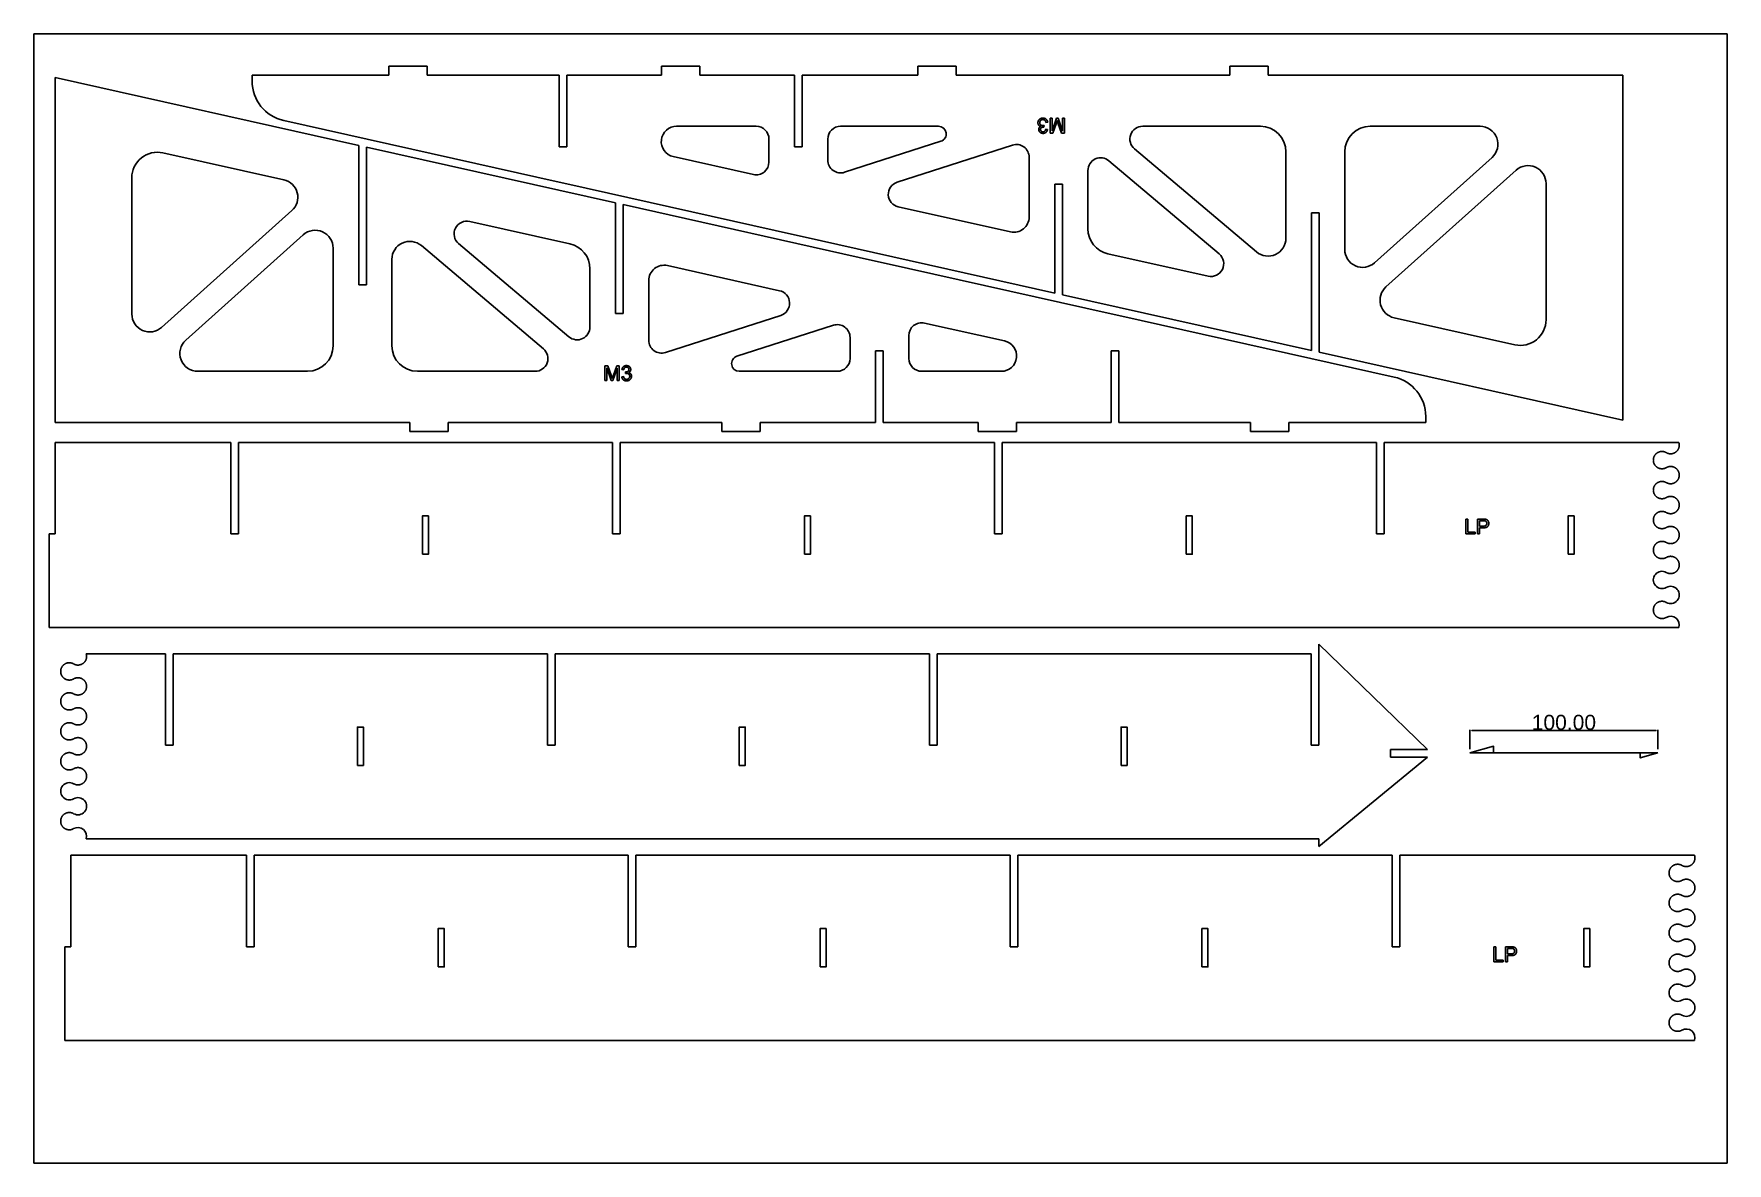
# Model space of a CAD drawing. Header units: millimetres. Extents: x -1485 to 1304, y -887 to 371.
# Drawn here: x -531 to 369, y -229 to 371 of the extents above; entities that cross this region are included whole.
import ezdxf

# ---------------------------------------------------------------- set-up
doc = ezdxf.new("R2010")
doc.units = ezdxf.units.MM
doc.header["$MEASUREMENT"] = 0
doc.layers.add('Predeterminada', color=18, linetype='Continuous', true_color=0x000000)
doc.layers.add('Predeterminado', color=18, linetype='Continuous', true_color=0x000000)
doc.styles.add('Arial', font='')
doc.styles.get('Arial').set_extended_font_data('Arial')
doc.dimstyles.new('Predeterminado', dxfattribs={"dimtxt": 8, "dimasz": 1, "dimexe": 0.5, "dimexo": 0.5, "dimgap": 0.25, "dimtad": 1, "dimtoh": 1, "dimzin": 1, "dimdsep": 46, "dimtxsty": 'Arial', "dimcen": 0.5, "dimazin": 0, "dimtfac": 1, "dimtdec": 4, "dimtix": 1, "dimtmove": 1, "dimatfit": 3, "dimfxl": 1, "dimtolj": 1, "dimtzin": 1, "dimarcsym": 0})

# ---------------------------------------------------------------- blocks, each defined once
blk = doc.blocks.new('*D2')
at = {"layer": 'Defpoints', "color": 0}
for p in [(332.24, 1.09), (232.24, -9.22), (332.24, -9.22)]:
    blk.add_point(p, dxfattribs=at)
at = {"layer": 'Predeterminada', "color": 0, "lineweight": -2}
for p, q in [((232.24, -8.72), (232.24, 1.59)), ((233.24, 1.09), (331.24, 1.09)), ((332.24, -8.72), (332.24, 1.59))]:
    blk.add_line(p, q, dxfattribs=at)
at = {"layer": 'Predeterminada', "color": 0}
for points in [[(233.24, 1.26), (233.24, 0.92), (232.24, 1.09)], [(331.24, 0.92), (331.24, 1.26), (332.24, 1.09)]]:
    blk.add_solid(points, dxfattribs=at)
at = {"layer": 'Predeterminada', "color": 0, "insert": (282.24, 5.42), "char_height": 8, "attachment_point": 5, "style": 'Arial'}
blk.add_mtext('\\A1;100.00', dxfattribs=at)

msp = doc.modelspace()

# ---------------------------------------------------------------- linework, layer by layer
at = {"layer": 'Predeterminada'}
for p, q in [((-342.257, 349.379), (-342.257, 354.136)), ((-342.257, 354.136), (-321.87, 354.136)), ((-321.87, 354.136), (-321.87, 349.379)), ((-197.421, 349.379), (-197.421, 354.136)), ((-197.421, 354.136), (-177.033, 354.136)), ((-177.033, 354.136), (-177.033, 349.379)), ((-61.188, 349.379), (-61.188, 354.136)), ((-61.188, 354.136), (-40.8, 354.136)), ((-40.8, 354.136), (-40.8, 349.379)), ((104.642, 349.379), (104.642, 354.136)), ((104.642, 354.136), (125.029, 354.136)), ((125.029, 354.136), (125.029, 349.379)), ((-519.708, 164.817), (-519.708, 348.144)), ((-519.708, 348.144), (-358.357, 312.056)), ((-414.989, 346.188), (-414.989, 349.379)), ((-414.989, 349.379), (-342.257, 349.379)), ((-321.87, 349.379), (-251.852, 349.379)), ((-251.852, 349.379), (-251.852, 311.322)), ((-247.775, 311.322), (-247.775, 349.379)), ((-247.775, 349.379), (-197.421, 349.379)), ((-177.033, 349.379), (-126.676, 349.379)), ((-126.676, 349.379), (-126.676, 311.322)), ((-122.599, 311.322), (-122.599, 349.379)), ((-122.599, 349.379), (-61.188, 349.379)), ((-40.8, 349.379), (104.642, 349.379)), ((125.029, 349.379), (313.523, 349.379)), ((313.523, 349.379), (313.523, 166.052)), ((-251.852, 292.504), (-398.206, 325.238)), ((7.882, 324.34), (6.918, 324.195)), ((9.183, 318.46), (9.183, 326.412)), ((9.183, 326.412), (10.243, 326.412)), ((10.243, 326.412), (10.243, 319.762)), ((10.243, 319.762), (12.59, 326.412)), ((12.59, 326.412), (13.492, 326.412)), ((15.229, 318.46), (13.346, 324.079)), ((13.492, 326.412), (15.785, 319.665)), ((15.785, 319.665), (15.785, 326.412)), ((15.785, 326.412), (16.845, 326.412)), ((16.845, 326.412), (16.845, 318.46)), ((5.944, 322.653), (5.833, 321.786)), ((6.821, 320.629), (7.785, 320.485)), ((10.562, 318.46), (9.183, 318.46)), ((12.529, 323.981), (10.562, 318.46)), ((16.845, 318.46), (15.229, 318.46)), ((-358.357, 312.056), (-358.357, 237.94)), ((-354.279, 237.94), (-354.279, 311.144)), ((-354.279, 311.144), (-221.849, 281.524)), ((-251.852, 311.322), (-247.775, 311.322)), ((-126.676, 311.322), (-122.599, 311.322)), ((-247.775, 291.592), (-251.852, 292.504)), ((-126.676, 264.507), (-247.775, 291.592)), ((15.664, 291.478), (11.586, 291.478)), ((11.586, 291.478), (11.586, 233.583)), ((15.664, 232.672), (15.664, 291.478)), ((-221.849, 281.524), (-221.849, 222.718)), ((-217.772, 222.718), (-217.772, 280.612)), ((-217.772, 280.612), (-83.587, 250.601)), ((152.171, 276.256), (148.094, 276.256)), ((148.094, 276.256), (148.094, 203.052)), ((152.171, 202.14), (152.171, 276.256)), ((-122.599, 263.595), (-126.676, 264.507)), ((11.586, 233.583), (-122.599, 263.595)), ((-83.587, 250.601), (-79.509, 249.689)), ((-79.509, 249.689), (41.589, 222.604)), ((-358.357, 237.94), (-354.279, 237.94)), ((148.094, 203.052), (15.664, 232.672)), ((-221.849, 222.718), (-217.772, 222.718)), ((41.589, 222.604), (45.667, 221.692)), ((45.667, 221.692), (192.021, 188.958)), ((-79.509, 202.874), (-83.587, 202.874)), ((-83.587, 202.874), (-83.587, 164.817)), ((-79.509, 164.817), (-79.509, 202.874)), ((45.667, 202.874), (41.589, 202.874)), ((41.589, 202.874), (41.589, 164.817)), ((45.667, 164.817), (45.667, 202.874)), ((313.523, 166.052), (152.171, 202.14)), ((-227.484, 187.042), (-227.484, 194.994)), ((-227.484, 194.994), (-225.868, 194.994)), ((-224.131, 187.042), (-226.423, 193.789)), ((-226.423, 193.789), (-226.423, 187.042)), ((-225.868, 194.994), (-223.984, 189.376)), ((-220.881, 193.693), (-223.228, 187.042)), ((-223.167, 189.474), (-221.201, 194.994)), ((-221.201, 194.994), (-219.821, 194.994)), ((-220.881, 187.042), (-220.881, 193.693)), ((-219.821, 194.994), (-219.821, 187.042)), ((-218.52, 189.115), (-217.556, 189.259)), ((-217.46, 192.825), (-218.423, 192.97)), ((-216.582, 190.801), (-216.471, 191.669)), ((-226.423, 187.042), (-227.484, 187.042)), ((-223.228, 187.042), (-224.131, 187.042)), ((-219.821, 187.042), (-220.881, 187.042)), ((-331.215, 164.817), (-519.708, 164.817)), ((-331.215, 160.06), (-331.215, 164.817)), ((-165.385, 164.817), (-310.827, 164.817)), ((-310.827, 164.817), (-310.827, 160.06)), ((-165.385, 160.06), (-165.385, 164.817)), ((-83.587, 164.817), (-144.998, 164.817)), ((-144.998, 164.817), (-144.998, 160.06)), ((-29.152, 164.817), (-79.509, 164.817)), ((-29.152, 160.06), (-29.152, 164.817)), ((41.589, 164.817), (-8.765, 164.817)), ((-8.765, 164.817), (-8.765, 160.06)), ((115.684, 164.817), (45.667, 164.817)), ((115.684, 160.06), (115.684, 164.817)), ((208.803, 164.817), (136.071, 164.817)), ((136.071, 164.817), (136.071, 160.06)), ((208.803, 168.008), (208.803, 164.817)), ((-310.827, 160.06), (-331.215, 160.06)), ((-144.998, 160.06), (-165.385, 160.06)), ((-8.765, 160.06), (-29.152, 160.06)), ((136.071, 160.06), (115.684, 160.06)), ((230.12, 105.556), (230.12, 113.508)), ((230.12, 113.508), (231.18, 113.508)), ((231.18, 113.508), (231.18, 106.471)), ((236.385, 105.556), (236.385, 113.508)), ((236.385, 113.508), (239.314, 113.508)), ((239.414, 112.592), (237.445, 112.592)), ((237.445, 112.592), (237.445, 109.749)), ((237.445, 109.749), (239.435, 109.749)), ((239.424, 108.833), (237.445, 108.833)), ((237.445, 108.833), (237.445, 105.556)), ((235.132, 105.556), (230.12, 105.556)), ((231.18, 106.471), (235.132, 106.471)), ((235.132, 106.471), (235.132, 105.556)), ((237.445, 105.556), (236.385, 105.556)), ((152.025, 42.941), (152.025, 47.018)), ((152.025, 47.018), (209.817, -9.007)), ((-503.188, 41.935), (-460.985, 41.935)), ((-460.985, 41.935), (-460.985, -6.696)), ((-456.907, -6.696), (-456.907, 41.935)), ((-456.907, 41.935), (-359.496, 41.935)), ((-359.496, 41.935), (-355.418, 41.935)), ((-355.418, 41.935), (-258.007, 41.935)), ((-258.007, 41.935), (-258.007, -6.696)), ((-253.93, -6.696), (-253.93, 41.935)), ((-253.93, 41.935), (-156.518, 41.935)), ((-156.518, 41.935), (-152.441, 41.935)), ((-152.441, 41.935), (-55.03, 41.935)), ((-55.03, 41.935), (-55.03, -6.696)), ((-50.952, -6.696), (-50.952, 41.935)), ((-50.952, 41.935), (46.459, 41.935)), ((46.459, 41.935), (50.537, 41.935)), ((50.537, 41.935), (147.948, 41.935)), ((147.948, 41.935), (147.948, -6.696)), ((152.025, -6.696), (152.025, 42.941)), ((-509.851, 28.569), (-509.851, 28.569)), ((-460.985, -6.696), (-458.946, -6.696)), ((-458.946, -6.696), (-456.907, -6.696)), ((-258.007, -6.696), (-255.968, -6.696)), ((-255.968, -6.696), (-253.93, -6.696)), ((-55.03, -6.696), (-52.991, -6.696)), ((-52.991, -6.696), (-50.952, -6.696)), ((147.948, -6.696), (152.025, -6.696)), ((209.817, -13.084), (152.025, -60.492)), ((209.817, -9.007), (190.082, -9.007)), ((190.082, -9.007), (190.082, -13.084)), ((190.082, -13.084), (209.817, -13.084)), ((232.242, -10.723), (332.242, -10.723)), ((-458.946, -56.414), (-503.188, -56.414)), ((-255.968, -56.414), (-458.946, -56.414)), ((-52.991, -56.414), (-255.968, -56.414)), ((152.025, -56.414), (-52.991, -56.414)), ((152.025, -60.492), (152.025, -56.414)), ((244.937, -121.717), (244.937, -113.765)), ((244.937, -113.765), (245.997, -113.765)), ((245.997, -113.765), (245.997, -120.801)), ((251.202, -121.717), (251.202, -113.765)), ((251.202, -113.765), (254.131, -113.765)), ((254.231, -114.68), (252.262, -114.68)), ((252.262, -114.68), (252.262, -117.524)), ((249.949, -121.717), (244.937, -121.717)), ((245.997, -120.801), (249.949, -120.801)), ((249.949, -120.801), (249.949, -121.717)), ((252.262, -121.717), (251.202, -121.717)), ((252.262, -117.524), (254.252, -117.524)), ((254.241, -118.439), (252.262, -118.439)), ((252.262, -118.439), (252.262, -121.717))]:
    msp.add_line(p, q, dxfattribs=at)
for points in [[(-530.995, -228.716), (369.005, -228.716), (369.005, 371.284), (-530.995, 371.284), (-530.995, -228.716)], [(-324.447, 94.816), (-321.247, 94.816), (-321.247, 115.206), (-324.447, 115.206), (-324.447, 94.816)], [(-121.47, 94.816), (-118.27, 94.816), (-118.27, 115.206), (-121.47, 115.206), (-121.47, 94.816)], [(81.508, 94.816), (84.708, 94.816), (84.708, 115.206), (81.508, 115.206), (81.508, 94.816)], [(284.485, 94.816), (287.685, 94.816), (287.685, 115.206), (284.485, 115.206), (284.485, 94.816)], [(-359.057, -17.436), (-355.857, -17.436), (-355.857, 2.954), (-359.057, 2.954), (-359.057, -17.436)], [(-156.08, -17.436), (-152.88, -17.436), (-152.88, 2.954), (-156.08, 2.954), (-156.08, -17.436)], [(46.898, -17.436), (50.098, -17.436), (50.098, 2.954), (46.898, 2.954), (46.898, -17.436)], [(244.912, -10.723), (244.912, -7.181), (232.242, -10.723)], [(332.242, -10.723), (322.856, -13.43), (322.856, -10.723)], [(-316.109, -124.505), (-312.909, -124.505), (-312.909, -104.115), (-316.109, -104.115), (-316.109, -124.505)], [(-113.132, -124.505), (-109.932, -124.505), (-109.932, -104.115), (-113.132, -104.115), (-113.132, -124.505)], [(89.846, -124.505), (93.046, -124.505), (93.046, -104.115), (89.846, -104.115), (89.846, -124.505)], [(292.823, -124.505), (296.023, -124.505), (296.023, -104.115), (292.823, -104.115), (292.823, -124.505)]]:
    msp.add_lwpolyline(points, dxfattribs=at)
for centre, radius, start, end in [((-393.521, 346.188), 21.468, 179.999819, 257.39272), ((187.335, 168.008), 21.468, 359.999819, 77.39272), ((-512.148, -31.112), 4.594, 60.000006, 299.999992), ((-507.554, -39.069), 4.594, 239.999997, 120.000011), ((-507.554, -54.984), 4.594, 341.860307, 119.999981)]:
    msp.add_arc(centre, radius, start, end, dxfattribs=at)
for points in [[(2.677, 324.064), (2.677, 325.107), (3.436, 325.832)], [(3.089, 322.78), (2.677, 323.293), (2.677, 324.064)], [(3.436, 325.832), (4.195, 326.557), (5.355, 326.557)], [(4.115, 325.262), (3.641, 324.787), (3.641, 324.085)], [(3.641, 324.085), (3.641, 323.415), (4.091, 322.98)], [(5.321, 325.738), (4.59, 325.738), (4.115, 325.262)], [(6.343, 325.376), (5.94, 325.738), (5.321, 325.738)], [(5.355, 326.557), (6.401, 326.557), (7.092, 325.939)], [(6.918, 324.195), (6.745, 325.015), (6.343, 325.376)], [(7.092, 325.939), (7.784, 325.322), (7.882, 324.34)], [(12.966, 325.253), (12.826, 324.82), (12.529, 323.981)], [(13.346, 324.079), (13.086, 324.863), (12.966, 325.253)], [(4.204, 322.104), (3.501, 322.267), (3.089, 322.78)], [(3.11, 320.487), (3.11, 321.004), (3.386, 321.429)], [(3.398, 319.458), (3.11, 319.942), (3.11, 320.487)], [(3.386, 321.429), (3.662, 321.854), (4.204, 322.104)], [(4.228, 318.693), (3.686, 318.973), (3.398, 319.458)], [(4.566, 321.472), (4.074, 321.147), (4.074, 320.471)], [(4.074, 320.471), (4.074, 319.935), (4.439, 319.583)], [(4.091, 322.98), (4.542, 322.545), (5.237, 322.545)], [(5.415, 318.412), (4.771, 318.412), (4.228, 318.693)], [(4.439, 319.583), (4.803, 319.232), (5.38, 319.232)], [(5.674, 321.797), (5.058, 321.797), (4.566, 321.472)], [(5.237, 322.545), (5.521, 322.545), (5.944, 322.653)], [(5.38, 319.232), (5.951, 319.232), (6.332, 319.581)], [(6.979, 318.955), (6.351, 318.412), (5.415, 318.412)], [(5.833, 321.786), (5.732, 321.797), (5.674, 321.797)], [(6.332, 319.581), (6.713, 319.93), (6.821, 320.629)], [(7.785, 320.485), (7.608, 319.497), (6.979, 318.955)], [(-223.984, 189.376), (-223.724, 188.591), (-223.604, 188.202)], [(-223.604, 188.202), (-223.464, 188.635), (-223.167, 189.474)], [(-217.731, 187.515), (-218.422, 188.133), (-218.52, 189.115)], [(-218.423, 192.97), (-218.246, 193.957), (-217.618, 194.5)], [(-217.618, 194.5), (-216.989, 195.042), (-216.054, 195.042)], [(-217.556, 189.259), (-217.384, 188.44), (-216.981, 188.078)], [(-216.97, 193.874), (-217.351, 193.524), (-217.46, 192.825)], [(-216.018, 194.223), (-216.589, 194.223), (-216.97, 193.874)], [(-215.875, 190.91), (-216.159, 190.91), (-216.582, 190.801)], [(-216.471, 191.669), (-216.371, 191.657), (-216.312, 191.657)], [(-216.312, 191.657), (-215.697, 191.657), (-215.205, 191.982)], [(-216.054, 195.042), (-215.409, 195.042), (-214.867, 194.762)], [(-215.077, 193.871), (-215.442, 194.223), (-216.018, 194.223)], [(-214.73, 190.475), (-215.18, 190.91), (-215.875, 190.91)], [(-215.205, 191.982), (-214.713, 192.307), (-214.713, 192.984)], [(-214.713, 192.984), (-214.713, 193.52), (-215.077, 193.871)], [(-214.867, 194.762), (-214.324, 194.481), (-214.036, 193.997)], [(-214.025, 192.026), (-214.301, 191.601), (-214.842, 191.35)], [(-214.842, 191.35), (-214.139, 191.188), (-213.727, 190.674)], [(-214.754, 188.193), (-214.279, 188.668), (-214.279, 189.37)], [(-214.279, 189.37), (-214.279, 190.04), (-214.73, 190.475)], [(-213.315, 189.39), (-213.315, 188.347), (-214.074, 187.622)], [(-214.036, 193.997), (-213.749, 193.512), (-213.749, 192.968)], [(-213.749, 192.968), (-213.749, 192.45), (-214.025, 192.026)], [(-213.727, 190.674), (-213.315, 190.161), (-213.315, 189.39)], [(-215.993, 186.898), (-217.039, 186.898), (-217.731, 187.515)], [(-216.981, 188.078), (-216.579, 187.717), (-215.959, 187.717)], [(-214.074, 187.622), (-214.833, 186.898), (-215.993, 186.898)], [(-215.959, 187.717), (-215.228, 187.717), (-214.754, 188.193)], [(239.314, 113.508), (240.087, 113.508), (240.495, 113.432)], [(240.364, 112.521), (240.108, 112.592), (239.414, 112.592)], [(241.686, 109.529), (241.06, 108.833), (239.424, 108.833)], [(239.435, 109.749), (240.422, 109.749), (240.837, 110.128)], [(241.008, 112.052), (240.763, 112.407), (240.364, 112.521)], [(240.495, 113.432), (241.068, 113.336), (241.454, 113.064)], [(240.837, 110.128), (241.252, 110.508), (241.252, 111.197)], [(241.252, 111.197), (241.252, 111.697), (241.008, 112.052)], [(241.454, 113.064), (241.841, 112.793), (242.077, 112.304)], [(242.312, 111.229), (242.312, 110.224), (241.686, 109.529)], [(242.077, 112.304), (242.312, 111.815), (242.312, 111.229)], [(254.131, -113.765), (254.905, -113.765), (255.313, -113.84)], [(255.182, -114.751), (254.925, -114.68), (254.231, -114.68)], [(255.825, -115.22), (255.581, -114.865), (255.182, -114.751)], [(255.313, -113.84), (255.885, -113.936), (256.272, -114.208)], [(255.655, -117.144), (256.069, -116.764), (256.069, -116.075)], [(256.069, -116.075), (256.069, -115.576), (255.825, -115.22)], [(256.272, -114.208), (256.658, -114.479), (256.894, -114.968)], [(257.13, -116.043), (257.13, -117.048), (256.504, -117.744)], [(256.894, -114.968), (257.13, -115.458), (257.13, -116.043)], [(256.504, -117.744), (255.877, -118.439), (254.241, -118.439)], [(254.252, -117.524), (255.24, -117.524), (255.655, -117.144)]]:
    msp.add_open_spline(points, degree=2, dxfattribs=at)
for points, weights, knots in [([(-516.742, 32.547), (-516.742, 35.2), (-514.445, 36.526), (-512.148, 37.852), (-509.851, 36.526)], [1, 0.866025424858, 1, 0.866025424858, 1], [1451.956567, 1451.956567, 1451.956567, 1460.3341467, 1460.3341467, 1468.7117265, 1468.7117265, 1468.7117265]), ([(-509.851, 36.526), (-507.554, 35.2), (-505.257, 36.526), (-502.959, 37.852), (-502.959, 40.505), (-502.959, 41.238), (-503.188, 41.935)], [1, 0.866025424858, 1, 0.866025424858, 1, 0.95898069238, 0.943079338608], [1468.7117265, 1468.7117265, 1468.7117265, 1477.0893062, 1477.0893062, 1485.4668859, 1485.4668859, 1488.031869, 1488.031869, 1488.031869]), ([(-509.851, 28.569), (-511.81, 27.437), (-513.901, 28.301), (-515.992, 29.164), (-516.583, 31.348), (-516.742, 31.937), (-516.742, 32.547)], [1, 0.897117578566, 1, 0.897117578566, 1, 0.970006384691, 0.957501023386], [1435.1790604, 1435.1790604, 1435.1790604, 1442.5005814, 1442.5005814, 1449.8221024, 1449.8221024, 1451.956567, 1451.956567, 1451.956567]), ([(-509.851, 20.611), (-507.554, 19.285), (-505.257, 20.611), (-502.959, 21.937), (-502.959, 24.59), (-502.959, 27.242), (-505.257, 28.569), (-507.554, 29.895), (-509.851, 28.569)], [1, 0.866025424858, 1, 0.866025424858, 1, 0.866025424858, 1, 0.866025424858, 1], [1401.6687388, 1401.6687388, 1401.6687388, 1410.0463185, 1410.0463185, 1418.4238982, 1418.4238982, 1426.801478, 1426.801478, 1435.1790577, 1435.1790577, 1435.1790577]), ([(-509.851, 12.654), (-512.148, 11.328), (-514.445, 12.654), (-516.742, 13.98), (-516.742, 16.632), (-516.742, 19.285), (-514.445, 20.611), (-512.148, 21.937), (-509.851, 20.611)], [1, 0.866025424858, 1, 0.866025424858, 1, 0.866025424858, 1, 0.866025424858, 1], [1368.1584198, 1368.1584198, 1368.1584198, 1376.5359996, 1376.5359996, 1384.9135793, 1384.9135793, 1393.291159, 1393.291159, 1401.6687388, 1401.6687388, 1401.6687388]), ([(-509.851, 4.696), (-507.554, 3.37), (-505.257, 4.696), (-502.959, 6.023), (-502.959, 8.675), (-502.959, 11.328), (-505.257, 12.654), (-507.554, 13.98), (-509.851, 12.654)], [1, 0.866025424858, 1, 0.866025424858, 1, 0.866025424858, 1, 0.866025424858, 1], [1334.6481009, 1334.6481009, 1334.6481009, 1343.0256806, 1343.0256806, 1351.4032603, 1351.4032603, 1359.7808401, 1359.7808401, 1368.1584198, 1368.1584198, 1368.1584198]), ([(-509.851, -3.261), (-512.148, -4.587), (-514.445, -3.261), (-516.742, -1.935), (-516.742, 0.718), (-516.742, 3.37), (-514.445, 4.696), (-512.148, 6.023), (-509.851, 4.696)], [1, 0.866025424858, 1, 0.866025424858, 1, 0.866025424858, 1, 0.866025424858, 1], [1301.1377819, 1301.1377819, 1301.1377819, 1309.5153617, 1309.5153617, 1317.8929414, 1317.8929414, 1326.2705211, 1326.2705211, 1334.6481009, 1334.6481009, 1334.6481009]), ([(-509.851, -11.218), (-507.554, -12.545), (-505.257, -11.218), (-502.959, -9.892), (-502.959, -7.24), (-502.959, -4.587), (-505.257, -3.261), (-507.554, -1.935), (-509.851, -3.261)], [0.999999995439, 0.866025427138, 1, 0.866025424858, 1, 0.866025424858, 1, 0.866025424858, 1], [1267.627463, 1267.627463, 1267.627463, 1276.0050426, 1276.0050426, 1284.3826224, 1284.3826224, 1292.7602022, 1292.7602022, 1301.1377819, 1301.1377819, 1301.1377819]), ([(-509.851, -19.176), (-512.148, -20.502), (-514.445, -19.176), (-516.742, -17.849), (-516.742, -15.197), (-516.742, -12.545), (-514.445, -11.218), (-512.148, -9.892), (-509.851, -11.218)], [1, 0.866025424858, 1, 0.866025424858, 1, 0.866025424858, 1, 0.866025427138, 0.999999995439], [1234.1171441, 1234.1171441, 1234.1171441, 1242.4947238, 1242.4947238, 1250.8723036, 1250.8723036, 1259.2498834, 1259.2498834, 1267.627463, 1267.627463, 1267.627463]), ([(-509.851, -27.133), (-507.554, -28.459), (-505.257, -27.133), (-502.959, -25.807), (-502.959, -23.154), (-502.959, -20.502), (-505.257, -19.176), (-507.554, -17.849), (-509.851, -19.176)], [0.999999936116, 0.866025429769, 1, 0.866025397827, 1, 0.866025397827, 1, 0.866025397827, 1], [1200.6068211, 1200.6068211, 1200.6068211, 1208.9844003, 1208.9844003, 1217.3619816, 1217.3619816, 1225.7395628, 1225.7395628, 1234.1171441, 1234.1171441, 1234.1171441]), ([(-516.742, -47.026), (-516.742, -44.374), (-514.445, -43.048), (-512.148, -41.722), (-509.851, -43.048)], [0.999999936116, 0.866025463444, 1, 0.866025431502, 1], [1116.8310197, 1116.8310197, 1116.8310197, 1125.2085984, 1125.2085984, 1133.5861792, 1133.5861792, 1133.5861792]), ([(-509.851, -51.005), (-511.81, -52.136), (-513.901, -51.273), (-515.992, -50.409), (-516.583, -48.225), (-516.742, -47.636), (-516.742, -47.026)], [1, 0.897117578566, 1, 0.897117578566, 1, 0.970006384691, 0.957501023386], [1100.0535131, 1100.0535131, 1100.0535131, 1107.3750341, 1107.3750341, 1114.6965551, 1114.6965551, 1116.8310197, 1116.8310197, 1116.8310197])]:
    msp.add_rational_spline(points, weights, degree=2, knots=knots, dxfattribs=at)
at = {"layer": 'Predeterminado'}
for p, q in [((-147.064, 322.195), (-189.36, 322.195)), ((-140.268, 303.196), (-140.268, 315.4)), ((-109.007, 315.4), (-109.007, 304.196)), ((-50.127, 322.195), (-102.211, 322.195)), ((120.911, 322.195), (58.367, 322.195)), ((237.691, 322.195), (179.355, 322.195)), ((-398.142, 293.725), (-462.378, 308.079)), ((-191.138, 306.082), (-148.546, 296.564)), ((-100.128, 297.728), (-48.877, 314.237)), ((-10.885, 312.195), (-72.156, 292.459)), ((53.982, 310.208), (118.849, 255.425)), ((134.502, 262.694), (134.502, 308.604)), ((165.763, 308.604), (165.763, 256.751)), ((-2.005, 273.995), (-2.005, 305.727)), ((29.255, 298.666), (29.255, 267.72)), ((99.03, 254.373), (40.436, 303.858)), ((181.626, 249.666), (244.041, 305.596)), ((256.884, 298.855), (187.682, 236.842)), ((-478.934, 294.815), (-478.934, 222.427)), ((272.748, 219.381), (272.748, 291.769)), ((-71.554, 279.358), (-11.939, 266.036)), ((-463.07, 215.341), (-393.868, 277.354)), ((-246.068, 259.741), (-299.349, 271.647)), ((-387.812, 264.53), (-450.226, 208.6)), ((-371.949, 205.592), (-371.949, 257.445)), ((-260.168, 203.988), (-325.035, 258.771)), ((-305.216, 259.823), (-246.622, 210.338)), ((39.883, 254.455), (93.163, 242.549)), ((-340.688, 251.502), (-340.688, 205.592)), ((-235.441, 215.53), (-235.441, 246.476)), ((-134.632, 234.838), (-194.247, 248.16)), ((-204.18, 240.201), (-204.18, 208.469)), ((-195.301, 202), (-134.03, 221.737)), ((-106.058, 216.468), (-157.309, 199.959)), ((-15.047, 208.114), (-57.64, 217.632)), ((191.957, 220.471), (256.192, 206.117)), ((-97.178, 198.796), (-97.178, 210)), ((-65.918, 211), (-65.918, 198.796)), ((-443.877, 192.001), (-385.54, 192.001)), ((-327.096, 192.001), (-264.553, 192.001)), ((-156.059, 192.001), (-103.974, 192.001)), ((-59.122, 192.001), (-16.826, 192.001)), ((-519.708, 105.556), (-519.708, 154.187)), ((-519.708, 154.187), (-426.375, 154.187)), ((-426.375, 154.187), (-426.375, 105.556)), ((-422.297, 105.556), (-422.297, 154.187)), ((-422.297, 154.187), (-324.886, 154.187)), ((-324.886, 154.187), (-320.808, 154.187)), ((-320.808, 154.187), (-223.397, 154.187)), ((-223.397, 154.187), (-223.397, 105.556)), ((-219.32, 105.556), (-219.32, 154.187)), ((-219.32, 154.187), (-121.908, 154.187)), ((-121.908, 154.187), (-117.831, 154.187)), ((-117.831, 154.187), (-20.42, 154.187)), ((-20.42, 154.187), (-20.42, 105.556)), ((-16.342, 105.556), (-16.342, 154.187)), ((-16.342, 154.187), (81.069, 154.187)), ((81.069, 154.187), (85.147, 154.187)), ((85.147, 154.187), (182.558, 154.187)), ((182.558, 154.187), (182.558, 105.556)), ((186.635, 105.556), (186.635, 154.187)), ((186.635, 154.187), (284.047, 154.187)), ((284.047, 154.187), (288.124, 154.187)), ((288.124, 154.187), (343.332, 154.187)), ((336.669, 140.82), (336.669, 140.82)), ((-522.786, 55.838), (-522.786, 105.556)), ((-522.786, 105.556), (-519.708, 105.556)), ((-426.375, 105.556), (-422.297, 105.556)), ((-223.397, 105.556), (-219.32, 105.556)), ((-20.42, 105.556), (-16.342, 105.556)), ((182.558, 105.556), (184.597, 105.556)), ((184.597, 105.556), (186.635, 105.556)), ((184.597, 55.838), (-522.786, 55.838)), ((343.332, 55.838), (184.597, 55.838)), ((-511.37, -113.765), (-511.37, -65.134)), ((-511.37, -65.134), (-418.037, -65.134)), ((-418.037, -65.134), (-418.037, -113.765)), ((-413.959, -113.765), (-413.959, -65.134)), ((-413.959, -65.134), (-316.548, -65.134)), ((-316.548, -65.134), (-312.47, -65.134)), ((-312.47, -65.134), (-215.059, -65.134)), ((-215.059, -65.134), (-215.059, -113.765)), ((-210.982, -113.765), (-210.982, -65.134)), ((-210.982, -65.134), (-113.57, -65.134)), ((-113.57, -65.134), (-109.493, -65.134)), ((-109.493, -65.134), (-12.082, -65.134)), ((-12.082, -65.134), (-12.082, -113.765)), ((-8.004, -113.765), (-8.004, -65.134)), ((-8.004, -65.134), (89.407, -65.134)), ((89.407, -65.134), (93.484, -65.134)), ((93.484, -65.134), (190.896, -65.134)), ((190.896, -65.134), (190.896, -113.765)), ((194.973, -113.765), (194.973, -65.134)), ((194.973, -65.134), (292.384, -65.134)), ((292.384, -65.134), (296.462, -65.134)), ((296.462, -65.134), (351.67, -65.134)), ((345.007, -78.5), (345.007, -78.5)), ((-514.448, -163.483), (-514.448, -113.765)), ((-514.448, -113.765), (-511.37, -113.765)), ((-418.037, -113.765), (-413.959, -113.765)), ((-215.059, -113.765), (-210.982, -113.765)), ((-12.082, -113.765), (-8.004, -113.765)), ((190.896, -113.765), (192.934, -113.765)), ((192.934, -113.765), (194.973, -113.765)), ((192.934, -163.483), (-514.448, -163.483)), ((351.67, -163.483), (192.934, -163.483))]:
    msp.add_line(p, q, dxfattribs=at)
for centre, radius, start, end in [((-189.36, 314.04), 8.155, 90, 257.403049), ((-147.064, 315.4), 6.796, 0, 90), ((-102.211, 315.4), 6.796, 90, 180), ((-50.127, 318.118), 4.077, 287.854818, 90), ((58.367, 315.4), 6.796, 90, 229.817705), ((120.911, 308.604), 13.592, 0, 90), ((179.355, 308.604), 13.592, 90, 180), ((237.691, 312.681), 9.514, 311.863922, 90), ((-465.342, 294.815), 13.592, 77.403049, 180), ((-8.801, 305.727), 6.796, 0, 107.854818), ((-147.064, 303.196), 6.796, 257.403049, 0), ((-102.211, 304.196), 6.796, 180, 287.854818), ((36.051, 298.666), 6.796, 49.817705, 180), ((263.234, 291.769), 9.514, 0, 131.863922), ((-400.217, 284.44), 9.514, 311.863922, 77.403049), ((-70.072, 285.99), 6.796, 107.854818, 257.403049), ((-300.831, 265.015), 6.796, 77.403049, 229.817705), ((-10.16, 273.995), 8.155, 257.403049, 0), ((-381.463, 257.445), 9.514, 360, 131.863922), ((-331.174, 251.502), 9.514, 49.817705, 180), ((42.847, 267.72), 13.592, 180, 257.403049), ((124.988, 262.694), 9.514, 229.817705, 0), ((-249.033, 246.476), 13.592, 0, 77.403049), ((94.645, 249.181), 6.796, 257.403049, 49.817705), ((175.277, 256.751), 9.514, 180, 311.863922), ((-196.025, 240.201), 8.155, 77.403049, 180), ((-136.114, 228.206), 6.796, 287.854818, 77.403049), ((194.032, 229.756), 9.514, 131.863922, 257.403049), ((-469.419, 222.427), 9.514, 180, 311.863922), ((-103.974, 210), 6.796, 360, 107.854818), ((-59.122, 211), 6.796, 77.403049, 180), ((259.156, 219.381), 13.592, 257.403049, 0), ((-443.877, 201.515), 9.514, 131.863922, 270), ((-242.237, 215.53), 6.796, 229.817705, 360), ((-197.384, 208.469), 6.796, 180, 287.854818), ((-16.826, 200.156), 8.155, 270, 77.403049), ((-385.54, 205.592), 13.592, 270, 0), ((-327.096, 205.592), 13.592, 180, 270), ((-264.553, 198.796), 6.796, 270, 49.817705), ((-156.059, 196.078), 4.077, 107.854818, 270), ((-103.974, 198.796), 6.796, 270, 360), ((-59.122, 198.796), 6.796, 180, 270), ((334.372, 81.14), 4.594, 60.000006, 299.999992), ((338.966, 73.183), 4.594, 239.999997, 120.000011), ((338.966, 57.268), 4.594, 341.860307, 119.999981), ((342.71, -138.181), 4.594, 60.000006, 299.999992), ((347.304, -146.138), 4.594, 239.999997, 120.000011), ((347.304, -162.053), 4.594, 341.860307, 119.999981)]:
    msp.add_arc(centre, radius, start, end, dxfattribs=at)
for points, weights, knots in [([(343.332, 154.187), (343.56, 153.49), (343.56, 152.756), (343.56, 150.104), (341.263, 148.778), (338.966, 147.451), (336.669, 148.778)], [0.943079346191, 0.95898070216, 1, 0.866025424858, 1, 0.866025424858, 1], [9491.8938651, 9491.8938651, 9491.8938651, 9494.4588476, 9494.4588476, 9502.8364276, 9502.8364276, 9511.2140076, 9511.2140076, 9511.2140076]), ([(336.669, 148.778), (334.372, 150.104), (332.075, 148.778), (329.778, 147.451), (329.778, 144.799)], [1, 0.866025424858, 1, 0.866025424858, 1], [9511.2140076, 9511.2140076, 9511.2140076, 9519.5915874, 9519.5915874, 9527.9691671, 9527.9691671, 9527.9691671]), ([(329.778, 144.799), (329.778, 144.189), (329.937, 143.6), (330.527, 141.416), (332.619, 140.553), (334.71, 139.689), (336.669, 140.82)], [0.957501023386, 0.970006384691, 1, 0.897117578566, 1, 0.897117578566, 1], [9527.9691671, 9527.9691671, 9527.9691671, 9530.1036317, 9530.1036317, 9537.4251527, 9537.4251527, 9544.7466737, 9544.7466737, 9544.7466737]), ([(336.669, 140.82), (338.966, 142.147), (341.263, 140.82), (343.56, 139.494), (343.56, 136.842), (343.56, 134.189), (341.263, 132.863), (338.966, 131.537), (336.669, 132.863)], [1, 0.866025424858, 1, 0.866025424858, 1, 0.866025424858, 1, 0.866025424858, 1], [9544.7466764, 9544.7466764, 9544.7466764, 9553.1242561, 9553.1242561, 9561.5018359, 9561.5018359, 9569.8794156, 9569.8794156, 9578.2569953, 9578.2569953, 9578.2569953]), ([(336.669, 132.863), (334.372, 134.189), (332.075, 132.863), (329.778, 131.537), (329.778, 128.884), (329.778, 126.232), (332.075, 124.906), (334.372, 123.579), (336.669, 124.906)], [1, 0.866025424858, 1, 0.866025424858, 1, 0.866025424858, 1, 0.866025424858, 1], [9578.2569953, 9578.2569953, 9578.2569953, 9586.6345751, 9586.6345751, 9595.0121548, 9595.0121548, 9603.3897345, 9603.3897345, 9611.7673143, 9611.7673143, 9611.7673143]), ([(336.669, 116.948), (334.372, 118.274), (332.075, 116.948), (329.778, 115.622), (329.778, 112.97), (329.778, 110.317), (332.075, 108.991), (334.372, 107.665), (336.669, 108.991)], [1, 0.866025424858, 1, 0.866025424858, 1, 0.866025424858, 1, 0.866025424858, 1], [9645.2776332, 9645.2776332, 9645.2776332, 9653.6552129, 9653.6552129, 9662.0327927, 9662.0327927, 9670.4103724, 9670.4103724, 9678.7879522, 9678.7879522, 9678.7879522]), ([(336.669, 124.906), (338.966, 126.232), (341.263, 124.906), (343.56, 123.579), (343.56, 120.927), (343.56, 118.274), (341.263, 116.948), (338.966, 115.622), (336.669, 116.948)], [1, 0.866025424858, 1, 0.866025424858, 1, 0.866025424858, 1, 0.866025424858, 1], [9611.7673143, 9611.7673143, 9611.7673143, 9620.144894, 9620.144894, 9628.5224737, 9628.5224737, 9636.9000535, 9636.9000535, 9645.2776332, 9645.2776332, 9645.2776332]), ([(336.669, 108.991), (338.966, 110.317), (341.263, 108.991), (343.56, 107.665), (343.56, 105.012), (343.56, 102.36), (341.263, 101.033), (338.966, 99.707), (336.669, 101.033)], [1, 0.866025424858, 1, 0.866025424858, 1, 0.866025424858, 1, 0.866025427138, 0.999999995439], [9678.7879522, 9678.7879522, 9678.7879522, 9687.1655319, 9687.1655319, 9695.5431117, 9695.5431117, 9703.9206915, 9703.9206915, 9712.2982711, 9712.2982711, 9712.2982711]), ([(336.669, 101.033), (334.372, 102.36), (332.075, 101.033), (329.778, 99.707), (329.778, 97.055), (329.778, 94.402), (332.075, 93.076), (334.372, 91.75), (336.669, 93.076)], [0.999999995439, 0.866025427138, 1, 0.866025424858, 1, 0.866025424858, 1, 0.866025424858, 1], [9712.2982711, 9712.2982711, 9712.2982711, 9720.6758507, 9720.6758507, 9729.0534305, 9729.0534305, 9737.4310103, 9737.4310103, 9745.80859, 9745.80859, 9745.80859]), ([(336.669, 93.076), (338.966, 94.402), (341.263, 93.076), (343.56, 91.75), (343.56, 89.097), (343.56, 86.445), (341.263, 85.119), (338.966, 83.793), (336.669, 85.119)], [1, 0.866025397827, 1, 0.866025397827, 1, 0.866025397827, 1, 0.866025429769, 0.999999936116], [9745.80859, 9745.80859, 9745.80859, 9754.1861713, 9754.1861713, 9762.5637525, 9762.5637525, 9770.9413338, 9770.9413338, 9779.318913, 9779.318913, 9779.318913]), ([(336.669, 69.204), (334.372, 70.53), (332.075, 69.204), (329.778, 67.878), (329.778, 65.225)], [1, 0.866025431502, 1, 0.866025463444, 0.999999936116], [9846.3395549, 9846.3395549, 9846.3395549, 9854.7171356, 9854.7171356, 9863.0947144, 9863.0947144, 9863.0947144]), ([(329.778, 65.225), (329.778, 64.615), (329.937, 64.026), (330.527, 61.842), (332.619, 60.979), (334.71, 60.115), (336.669, 61.247)], [0.957501023386, 0.970006384691, 1, 0.897117578566, 1, 0.897117578566, 1], [9863.0947144, 9863.0947144, 9863.0947144, 9865.229179, 9865.229179, 9872.5507, 9872.5507, 9879.872221, 9879.872221, 9879.872221]), ([(345.007, -70.543), (342.71, -69.217), (340.413, -70.543), (338.116, -71.869), (338.116, -74.522)], [1, 0.866025424858, 1, 0.866025424858, 1], [9511.2140076, 9511.2140076, 9511.2140076, 9519.5915874, 9519.5915874, 9527.9691671, 9527.9691671, 9527.9691671]), ([(351.67, -65.134), (351.898, -65.831), (351.898, -66.564), (351.898, -69.217), (349.601, -70.543), (347.304, -71.869), (345.007, -70.543)], [0.943079346191, 0.95898070216, 1, 0.866025424858, 1, 0.866025424858, 1], [9491.8938651, 9491.8938651, 9491.8938651, 9494.4588476, 9494.4588476, 9502.8364276, 9502.8364276, 9511.2140076, 9511.2140076, 9511.2140076]), ([(338.116, -74.522), (338.116, -75.132), (338.275, -75.72), (338.865, -77.905), (340.957, -78.768), (343.048, -79.631), (345.007, -78.5)], [0.957501023386, 0.970006384691, 1, 0.897117578566, 1, 0.897117578566, 1], [9527.9691671, 9527.9691671, 9527.9691671, 9530.1036317, 9530.1036317, 9537.4251527, 9537.4251527, 9544.7466737, 9544.7466737, 9544.7466737]), ([(345.007, -78.5), (347.304, -77.174), (349.601, -78.5), (351.898, -79.826), (351.898, -82.479), (351.898, -85.131), (349.601, -86.458), (347.304, -87.784), (345.007, -86.458)], [1, 0.866025424858, 1, 0.866025424858, 1, 0.866025424858, 1, 0.866025424858, 1], [9544.7466764, 9544.7466764, 9544.7466764, 9553.1242561, 9553.1242561, 9561.5018359, 9561.5018359, 9569.8794156, 9569.8794156, 9578.2569953, 9578.2569953, 9578.2569953]), ([(345.007, -86.458), (342.71, -85.131), (340.413, -86.458), (338.116, -87.784), (338.116, -90.436), (338.116, -93.089), (340.413, -94.415), (342.71, -95.741), (345.007, -94.415)], [1, 0.866025424858, 1, 0.866025424858, 1, 0.866025424858, 1, 0.866025424858, 1], [9578.2569953, 9578.2569953, 9578.2569953, 9586.6345751, 9586.6345751, 9595.0121548, 9595.0121548, 9603.3897345, 9603.3897345, 9611.7673143, 9611.7673143, 9611.7673143]), ([(345.007, -94.415), (347.304, -93.089), (349.601, -94.415), (351.898, -95.741), (351.898, -98.394), (351.898, -101.046), (349.601, -102.372), (347.304, -103.699), (345.007, -102.372)], [1, 0.866025424858, 1, 0.866025424858, 1, 0.866025424858, 1, 0.866025424858, 1], [9611.7673143, 9611.7673143, 9611.7673143, 9620.144894, 9620.144894, 9628.5224737, 9628.5224737, 9636.9000535, 9636.9000535, 9645.2776332, 9645.2776332, 9645.2776332]), ([(345.007, -102.372), (342.71, -101.046), (340.413, -102.372), (338.116, -103.699), (338.116, -106.351), (338.116, -109.004), (340.413, -110.33), (342.71, -111.656), (345.007, -110.33)], [1, 0.866025424858, 1, 0.866025424858, 1, 0.866025424858, 1, 0.866025424858, 1], [9645.2776332, 9645.2776332, 9645.2776332, 9653.6552129, 9653.6552129, 9662.0327927, 9662.0327927, 9670.4103724, 9670.4103724, 9678.7879522, 9678.7879522, 9678.7879522]), ([(345.007, -110.33), (347.304, -109.004), (349.601, -110.33), (351.898, -111.656), (351.898, -114.308), (351.898, -116.961), (349.601, -118.287), (347.304, -119.613), (345.007, -118.287)], [1, 0.866025424858, 1, 0.866025424858, 1, 0.866025424858, 1, 0.866025427138, 0.999999995439], [9678.7879522, 9678.7879522, 9678.7879522, 9687.1655319, 9687.1655319, 9695.5431117, 9695.5431117, 9703.9206915, 9703.9206915, 9712.2982711, 9712.2982711, 9712.2982711]), ([(345.007, -118.287), (342.71, -116.961), (340.413, -118.287), (338.116, -119.613), (338.116, -122.266), (338.116, -124.918), (340.413, -126.244), (342.71, -127.571), (345.007, -126.244)], [0.999999995439, 0.866025427138, 1, 0.866025424858, 1, 0.866025424858, 1, 0.866025424858, 1], [9712.2982711, 9712.2982711, 9712.2982711, 9720.6758507, 9720.6758507, 9729.0534305, 9729.0534305, 9737.4310103, 9737.4310103, 9745.80859, 9745.80859, 9745.80859]), ([(345.007, -126.244), (347.304, -124.918), (349.601, -126.244), (351.898, -127.571), (351.898, -130.223), (351.898, -132.876), (349.601, -134.202), (347.304, -135.528), (345.007, -134.202)], [1, 0.866025397827, 1, 0.866025397827, 1, 0.866025397827, 1, 0.866025429769, 0.999999936116], [9745.80859, 9745.80859, 9745.80859, 9754.1861713, 9754.1861713, 9762.5637525, 9762.5637525, 9770.9413338, 9770.9413338, 9779.318913, 9779.318913, 9779.318913]), ([(345.007, -150.117), (342.71, -148.79), (340.413, -150.117), (338.116, -151.443), (338.116, -154.095)], [1, 0.866025431502, 1, 0.866025463444, 0.999999936116], [9846.3395549, 9846.3395549, 9846.3395549, 9854.7171356, 9854.7171356, 9863.0947144, 9863.0947144, 9863.0947144]), ([(338.116, -154.095), (338.116, -154.705), (338.275, -155.294), (338.865, -157.478), (340.957, -158.342), (343.048, -159.205), (345.007, -158.074)], [0.957501023386, 0.970006384691, 1, 0.897117578566, 1, 0.897117578566, 1], [9863.0947144, 9863.0947144, 9863.0947144, 9865.229179, 9865.229179, 9872.5507, 9872.5507, 9879.872221, 9879.872221, 9879.872221])]:
    msp.add_rational_spline(points, weights, degree=2, knots=knots, dxfattribs=at)

# ---------------------------------------------------------------- dimensions: what is measured, and where the dimension line sits
at = {"layer": 'Predeterminada'}
dim = msp.add_linear_dim(base=(332.242, 1.09), p1=(232.242, -9.223), p2=(332.242, -9.223), dimstyle='Predeterminado', dxfattribs=at)
dim.commit()
dim.dimension.update_dxf_attribs({"geometry": '*D2', "text_midpoint": (282.242, 5.424)})

doc.saveas('drawing.dxf')
